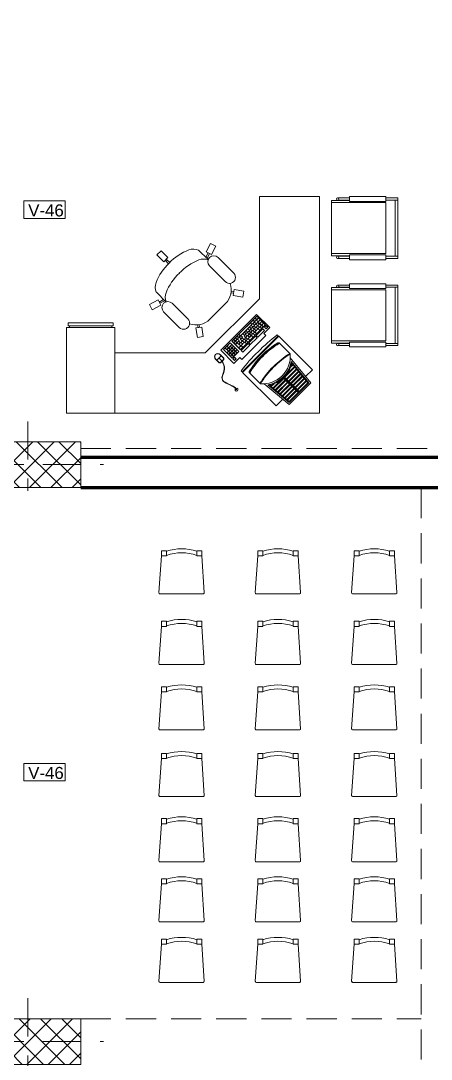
# Model space of a CAD drawing. Header units: inches. Extents: x 140 to 978, y -82 to 38.
# Drawn here: x 770.27 to 773.68, y 8.28 to 16.92 of the extents above; entities that cross this region are included whole.
import ezdxf

# ---------------------------------------------------------------- set-up
doc = ezdxf.new("R2010")
doc.units = ezdxf.units.IN
doc.header["$MEASUREMENT"] = 0
doc.linetypes.add('DASHDOT2', pattern=[12.7, 6.35, -3.175, 0, -3.175])
doc.linetypes.add('DASHED2', pattern=[0.375, 0.25, -0.125])
doc.layers.get('0').update_dxf_attribs({"lineweight": 0})
for name, color, linetype, lineweight in [('UNSAAC-COLUMNA', 24, 'Continuous', 0), ('UNSAAC-COTA', 48, 'Continuous', 0), ('UNSAAC-EJE COLUMNA', 22, 'DASHDOT2', 0), ('UNSAAC-FACHADA(2DO PLANO)', 7, 'Continuous', 30), ('UNSAAC-MUEBLE', 254, 'Continuous', 0), ('UNSAAC-MUROS', 7, 'Continuous', 70), ('UNSAAC-PROYECCIONES', 38, 'DASHED2', 0), ('UNSAAC-TEXTOS', 250, 'Continuous', 0), ('UNSAAC-TEXTURAS', 250, 'Continuous', 0)]:
    doc.layers.add(name, color=color, linetype=linetype, lineweight=lineweight)
doc.styles.add('narrow', font='')
doc.styles.get("Standard").update_dxf_attribs({"font": 'arial.ttf'})
doc.styles.get('narrow').set_extended_font_data('Arial Narrow', italic=True)
doc.dimstyles.new('1EN75', dxfattribs={"dimtxt": 0.15, "dimasz": 0.06, "dimexe": 0.1, "dimexo": 0.15, "dimgap": 0.025, "dimtad": 1, "dimzin": 1, "dimdsep": 46, "dimtxsty": 'narrow', "dimblk": 'DOT', "dimcen": 0.1, "dimclrd": 256, "dimclre": 256, "dimclrt": 256, "dimaunit": 1, "dimadec": 3, "dimazin": 0, "dimtfac": 1, "dimtmove": 2, "dimatfit": 3, "dimldrblk": 'ARCHTICK', "dimfxl": 0.3, "dimfxlon": 1, "dimtolj": 1, "dimtzin": 0, "dimlwd": 0, "dimlwe": 0, "dimarcsym": 0})

# ---------------------------------------------------------------- blocks, each defined once
blk = doc.blocks.new('cs1')
at = {"layer": 'UNSAAC-TEXTURAS'}
h = blk.add_hatch(dxfattribs=at)
h.set_pattern_fill('ANSI37', color=256)
h.paths.add_polyline_path([(850.0083, 169.826), (850.1983, 169.826), (850.1983, 170.266), (850.0083, 170.266)])
h.paths.add_polyline_path([(850.1983, 169.826), (850.3883, 169.826), (850.3883, 170.266), (850.1983, 170.266)])
h.paths.add_polyline_path([(850.3883, 169.826), (850.1983, 169.826), (850.1983, 169.386), (850.3883, 169.386)])
h.paths.add_polyline_path([(850.1983, 169.826), (850.0083, 169.826), (850.0083, 169.386), (850.1983, 169.386)])
at = {"layer": 'UNSAAC-COLUMNA'}
blk.add_lwpolyline([(850.3883, 169.386), (850.3883, 170.266), (850.0083, 170.266), (850.0083, 169.386)], close=True, dxfattribs=at)
at = {"layer": 'UNSAAC-EJE COLUMNA', "ltscale": 0.05}
for p, q in [((850.1983, 170.436), (850.1983, 169.196)), ((850.5583, 169.826), (849.8283, 169.826))]:
    blk.add_line(p, q, dxfattribs=at)
blk = doc.blocks.new('A$C38507331')
at = {"layer": 'UNSAAC-PROYECCIONES'}
for p, q in [((-29.2668, 25.6073), (-20.986, 25.6073)), ((-29.2668, 25.2824), (-20.986, 25.2824)), ((-26.441, 14.9019), (-26.441, 25.2824)), ((-29.2668, 20.8661), (-26.441, 20.8661))]:
    blk.add_line(p, q, dxfattribs=at)
at = {"layer": 'UNSAAC-TEXTURAS', "rotation": 90}
for p in [(140.1192, -824.726), (140.1192, -829.5222)]:
    blk.add_blockref('cs1', p, dxfattribs=at)
blk = doc.blocks.new('A$C4BD35AAB')
at = {"layer": 'UNSAAC-MUEBLE'}
h = blk.add_hatch(dxfattribs=at)
h.set_pattern_fill('PLAST', color=256, scale=0.1, angle=135, style=0)
edge = h.paths.add_edge_path()
edge.add_line((-0.1786, 1.93), (-0.2522, 2.0036))
edge.add_line((-0.2522, 2.0036), (-0.4155, 1.8685))
edge.add_ellipse((-0.4725, 1.6275), major_axis=(0.1751, -0.1751), ratio=1, start_angle=91.40639, end_angle=121.69239, ccw=False)
edge.add_line((-0.3018, 1.8068), (-0.1786, 1.93))
h = blk.add_hatch(dxfattribs=at)
h.set_pattern_fill('PLAST', color=256, scale=0.1, angle=135, style=0)
edge = h.paths.add_edge_path()
edge.add_line((-0.17, 1.9214), (-0.0964, 1.8478))
edge.add_line((-0.0964, 1.8478), (-0.2315, 1.6845))
edge.add_ellipse((-0.4725, 1.6275), major_axis=(0.1751, -0.1751), ratio=1, start_angle=58.30761, end_angle=88.59361)
edge.add_line((-0.2932, 1.7982), (-0.17, 1.9214))
for p, q in [((-1.7889, 2.65), (-1.7889, 2.75)), ((-1.7707, 2.75), (-1.7889, 2.75)), ((-1.7707, 2.75), (-1.3043, 2.75)), ((-1.7707, 2.7289), (-1.7707, 2.75)), ((-1.3043, 2.7289), (-1.7707, 2.7289)), ((-1.7707, 2.7289), (-1.7707, 2.65)), ((-1.3043, 2.7289), (-1.3043, 2.75)), ((-1.3043, 2.75), (-1.2861, 2.75)), ((-1.3043, 2.7289), (-1.3043, 2.65)), ((-1.2861, 2.65), (-1.2861, 2.75)), ((-1.0639, 2.65), (-1.0639, 2.75)), ((-1.0457, 2.75), (-1.0639, 2.75)), ((-1.0457, 2.75), (-0.5793, 2.75)), ((-1.0457, 2.7289), (-1.0457, 2.75)), ((-0.5793, 2.7289), (-1.0457, 2.7289)), ((-1.0457, 2.7289), (-1.0457, 2.65)), ((-0.5793, 2.7289), (-0.5793, 2.75)), ((-0.5793, 2.75), (-0.5611, 2.75)), ((-0.5793, 2.7289), (-0.5793, 2.65)), ((-0.5611, 2.65), (-0.5611, 2.75)), ((-1.7596, 2.65), (-1.8, 2.65)), ((-1.8, 2.65), (-1.8, 2.35)), ((-1.7596, 2.35), (-1.7596, 2.65)), ((-1.3255, 2.65), (-1.7495, 2.65)), ((-1.7495, 2.65), (-1.7495, 2.2)), ((-1.3255, 2.2), (-1.3255, 2.65)), ((-1.275, 2.65), (-1.3154, 2.65)), ((-1.3154, 2.65), (-1.3154, 2.35)), ((-1.275, 2.35), (-1.275, 2.65)), ((-1.0346, 2.65), (-1.075, 2.65)), ((-1.075, 2.65), (-1.075, 2.35)), ((-1.0346, 2.35), (-1.0346, 2.65)), ((-0.6005, 2.65), (-1.0245, 2.65)), ((-1.0245, 2.65), (-1.0245, 2.2)), ((-0.6005, 2.2), (-0.6005, 2.65)), ((-0.55, 2.65), (-0.5904, 2.65)), ((-0.5904, 2.65), (-0.5904, 2.35)), ((-0.55, 2.35), (-0.55, 2.65)), ((-1.8, 2.35), (-1.7596, 2.35)), ((-1.7889, 2.2524), (-1.7889, 2.35)), ((-1.7707, 2.2524), (-1.7707, 2.35)), ((-1.7687, 2.2), (-1.7687, 2.35)), ((-1.3154, 2.35), (-1.275, 2.35)), ((-1.3063, 2.2), (-1.3063, 2.35)), ((-1.3043, 2.2524), (-1.3043, 2.35)), ((-1.2861, 2.2524), (-1.2861, 2.35)), ((-1.075, 2.35), (-1.0346, 2.35)), ((-1.0639, 2.2524), (-1.0639, 2.35)), ((-1.0457, 2.2524), (-1.0457, 2.35)), ((-1.0437, 2.2), (-1.0437, 2.35)), ((-0.5904, 2.35), (-0.55, 2.35)), ((-0.5813, 2.2), (-0.5813, 2.35)), ((-0.5793, 2.2524), (-0.5793, 2.35)), ((-0.5611, 2.2524), (-0.5611, 2.35)), ((-1.7687, 2.2), (-1.7495, 2.2)), ((-1.7495, 2.2), (-1.3255, 2.2)), ((-1.3255, 2.2), (-1.3063, 2.2)), ((-1.0437, 2.2), (-1.0245, 2.2)), ((-1.0245, 2.2), (-0.6005, 2.2)), ((-0.6005, 2.2), (-0.5813, 2.2)), ((-0.251, 2.0282), (-0.4586, 1.8565)), ((-0.0718, 1.849), (-0.251, 2.0282)), ((-0.1786, 1.93), (-0.3018, 1.8068)), ((-0.17, 1.93), (-0.3017, 1.7983)), ((-0.17, 1.9214), (-0.2932, 1.7982)), ((-0.4914, 1.8561), (-0.584, 1.7635)), ((-0.0718, 1.849), (-0.2435, 1.6414)), ((-0.584, 1.7635), (-0.584, 1.7529)), ((-0.7106, 1.6864), (-0.8205, 1.5765)), ((-0.8051, 1.5791), (-0.7338, 1.6504)), ((-0.7338, 1.649), (-0.7472, 1.6357)), ((-0.7338, 1.6504), (-0.5273, 1.444)), ((-0.7183, 1.6335), (-0.7338, 1.649)), ((-0.7277, 1.6565), (-0.7142, 1.6701)), ((-0.7136, 1.6424), (-0.7277, 1.6565)), ((-0.7142, 1.6686), (-0.7263, 1.6565)), ((-0.7263, 1.6565), (-0.7136, 1.6438)), ((-0.7142, 1.6701), (-0.7001, 1.6559)), ((-0.7015, 1.6559), (-0.7142, 1.6686)), ((-0.7136, 1.6438), (-0.7015, 1.6559)), ((-0.7001, 1.6559), (-0.7136, 1.6424)), ((-0.6625, 1.6383), (-0.7106, 1.6864)), ((-0.7009, 1.6297), (-0.6873, 1.6432)), ((-0.6873, 1.6432), (-0.6308, 1.5866)), ((-0.6463, 1.6545), (-0.6625, 1.6383)), ((-0.4455, 1.4537), (-0.6463, 1.6545)), ((-0.5235, 1.2795), (-0.8205, 1.5765)), ((-0.5987, 1.3727), (-0.8051, 1.5791)), ((-0.791, 1.5919), (-0.8037, 1.5791)), ((-0.8037, 1.5791), (-0.791, 1.5664)), ((-0.7783, 1.5791), (-0.791, 1.5919)), ((-0.791, 1.5664), (-0.7783, 1.5791)), ((-0.7768, 1.606), (-0.7896, 1.5933)), ((-0.7896, 1.5933), (-0.7726, 1.5763)), ((-0.7768, 1.5777), (-0.7896, 1.565)), ((-0.7896, 1.565), (-0.774, 1.5494)), ((-0.7599, 1.589), (-0.7768, 1.606)), ((-0.7613, 1.5622), (-0.7768, 1.5777)), ((-0.7627, 1.6201), (-0.7754, 1.6074)), ((-0.7754, 1.6074), (-0.7542, 1.5862)), ((-0.774, 1.5494), (-0.7613, 1.5622)), ((-0.7726, 1.5763), (-0.7599, 1.589)), ((-0.7599, 1.5607), (-0.7726, 1.548)), ((-0.7415, 1.5989), (-0.7627, 1.6201)), ((-0.7486, 1.6342), (-0.7613, 1.6216)), ((-0.7613, 1.6216), (-0.7429, 1.6032)), ((-0.6425, 1.4434), (-0.7599, 1.5607)), ((-0.7443, 1.5735), (-0.757, 1.5607)), ((-0.757, 1.5607), (-0.7443, 1.548)), ((-0.7542, 1.5862), (-0.7415, 1.5989)), ((-0.7401, 1.5975), (-0.7528, 1.5848)), ((-0.7528, 1.5848), (-0.7401, 1.5721)), ((-0.7302, 1.6158), (-0.7486, 1.6342)), ((-0.7472, 1.6357), (-0.7316, 1.6201)), ((-0.7316, 1.5607), (-0.7443, 1.5735)), ((-0.7443, 1.548), (-0.7316, 1.5607)), ((-0.7302, 1.6158), (-0.7429, 1.6032)), ((-0.7274, 1.5848), (-0.7401, 1.5975)), ((-0.7401, 1.5721), (-0.7274, 1.5848)), ((-0.7316, 1.6201), (-0.7183, 1.6335)), ((-0.7302, 1.6187), (-0.7168, 1.6321)), ((-0.7302, 1.6187), (-0.7175, 1.606)), ((-0.7147, 1.6003), (-0.7273, 1.5876)), ((-0.7273, 1.5876), (-0.7146, 1.5749)), ((-0.7118, 1.5692), (-0.7245, 1.5565)), ((-0.7245, 1.5565), (-0.7118, 1.5438)), ((-0.7175, 1.606), (-0.7041, 1.6193)), ((-0.7041, 1.6193), (-0.7168, 1.6321)), ((-0.7019, 1.5876), (-0.7147, 1.6003)), ((-0.7019, 1.5876), (-0.7146, 1.5749)), ((-0.6991, 1.5565), (-0.7118, 1.5692)), ((-0.7118, 1.5438), (-0.6991, 1.5565)), ((-0.7019, 1.5904), (-0.6886, 1.6038)), ((-0.7019, 1.5904), (-0.6892, 1.5777)), ((-0.6443, 1.5731), (-0.7009, 1.6297)), ((-0.6864, 1.572), (-0.6991, 1.5593)), ((-0.6991, 1.5593), (-0.6863, 1.5466)), ((-0.6878, 1.5763), (-0.6751, 1.5635)), ((-0.6737, 1.5593), (-0.6864, 1.572)), ((-0.6737, 1.5593), (-0.6863, 1.5466)), ((-0.6751, 1.5635), (-0.6617, 1.5769)), ((-0.6736, 1.5621), (-0.6603, 1.5755)), ((-0.6736, 1.5621), (-0.6609, 1.5494)), ((-0.6609, 1.5494), (-0.6475, 1.5628)), ((-0.6475, 1.5628), (-0.6603, 1.5755)), ((-0.6308, 1.5866), (-0.6443, 1.5731)), ((-0.5828, 1.5116), (-0.6393, 1.5681)), ((-0.6258, 1.5817), (-0.5692, 1.5251)), ((-0.3365, 1.516), (-0.2439, 1.6086)), ((-1.0266, 1.3917), (-1.014, 1.4707)), ((-1.014, 1.4707), (-0.9647, 1.4629)), ((-0.7726, 1.548), (-0.6552, 1.4306)), ((-0.75, 1.5254), (-0.7372, 1.5381)), ((-0.716, 1.5452), (-0.7288, 1.5325)), ((-0.7288, 1.5325), (-0.716, 1.5197)), ((-0.7033, 1.5325), (-0.716, 1.5452)), ((-0.716, 1.5197), (-0.7033, 1.5325)), ((-0.7019, 1.531), (-0.7146, 1.5183)), ((-0.7146, 1.5183), (-0.7019, 1.5056)), ((-0.6892, 1.5183), (-0.7019, 1.531)), ((-0.7019, 1.5056), (-0.6892, 1.5183)), ((-0.6835, 1.5409), (-0.6962, 1.5282)), ((-0.6962, 1.5282), (-0.6835, 1.5155)), ((-0.6736, 1.5028), (-0.6863, 1.49)), ((-0.6863, 1.49), (-0.6736, 1.4773)), ((-0.6708, 1.5282), (-0.6835, 1.5409)), ((-0.6835, 1.5155), (-0.6708, 1.5282)), ((-0.6694, 1.5268), (-0.6821, 1.5141)), ((-0.6821, 1.5141), (-0.6694, 1.5013)), ((-0.6609, 1.49), (-0.6736, 1.5028)), ((-0.6736, 1.4773), (-0.6609, 1.49)), ((-0.6595, 1.4886), (-0.6722, 1.4759)), ((-0.6722, 1.4759), (-0.6595, 1.4632)), ((-0.6581, 1.5437), (-0.6708, 1.531)), ((-0.6708, 1.531), (-0.6581, 1.5183)), ((-0.6567, 1.514), (-0.6694, 1.5268)), ((-0.6694, 1.5013), (-0.6567, 1.514)), ((-0.6467, 1.4759), (-0.6595, 1.4886)), ((-0.6595, 1.4632), (-0.6467, 1.4759)), ((-0.6454, 1.531), (-0.6581, 1.5437)), ((-0.6454, 1.531), (-0.6581, 1.5183)), ((-0.644, 1.5296), (-0.6566, 1.5169)), ((-0.6566, 1.5169), (-0.6439, 1.5042)), ((-0.6411, 1.4985), (-0.6538, 1.4858)), ((-0.6538, 1.4858), (-0.6411, 1.4731)), ((-0.6454, 1.5338), (-0.632, 1.5472)), ((-0.6454, 1.5338), (-0.6326, 1.5211)), ((-0.6312, 1.5169), (-0.644, 1.5296)), ((-0.6312, 1.5169), (-0.6439, 1.5042)), ((-0.6284, 1.4858), (-0.6411, 1.4985)), ((-0.6411, 1.4731), (-0.6284, 1.4858)), ((-0.6312, 1.5197), (-0.6185, 1.507)), ((-0.6157, 1.5013), (-0.6284, 1.4886)), ((-0.6284, 1.4886), (-0.6156, 1.4759)), ((-0.6128, 1.4702), (-0.6255, 1.4575)), ((-0.6185, 1.507), (-0.6051, 1.5203)), ((-0.6029, 1.4886), (-0.6157, 1.5013)), ((-0.6029, 1.4886), (-0.6156, 1.4759)), ((-0.6001, 1.4575), (-0.6128, 1.4702)), ((-0.5896, 1.5048), (-0.6029, 1.4914)), ((-0.6029, 1.4914), (-0.5902, 1.4787)), ((-0.5874, 1.473), (-0.6001, 1.4603)), ((-0.5902, 1.4787), (-0.5768, 1.4921)), ((-0.5768, 1.4921), (-0.5896, 1.5048)), ((-0.5747, 1.4603), (-0.5874, 1.473)), ((-0.5212, 1.4501), (-0.5778, 1.5066)), ((-0.5643, 1.5201), (-0.5077, 1.4636)), ((-0.3365, 1.516), (-0.3471, 1.516)), ((-1.1639, 1.3874), (-1.2938, 1.2575)), ((-1.0266, 1.3917), (-0.9772, 1.3839)), ((-1.0117, 1.3662), (-1.0078, 1.3888)), ((-0.9992, 1.3647), (-0.9959, 1.3869)), ((-0.9772, 1.3839), (-0.9647, 1.4629)), ((-0.6552, 1.4306), (-0.6425, 1.4434)), ((-0.6411, 1.4419), (-0.6538, 1.4292)), ((-0.6538, 1.4292), (-0.6411, 1.4165)), ((-0.6312, 1.4603), (-0.6439, 1.4476)), ((-0.6439, 1.4476), (-0.6312, 1.4349)), ((-0.6284, 1.4292), (-0.6411, 1.4419)), ((-0.6411, 1.4165), (-0.6284, 1.4292)), ((-0.6269, 1.4278), (-0.6397, 1.4151)), ((-0.6397, 1.4151), (-0.6269, 1.4023)), ((-0.6185, 1.4476), (-0.6312, 1.4603)), ((-0.6312, 1.4349), (-0.6185, 1.4476)), ((-0.6142, 1.4151), (-0.6269, 1.4278)), ((-0.6269, 1.4023), (-0.6142, 1.4151)), ((-0.6255, 1.4575), (-0.6128, 1.4448)), ((-0.6128, 1.4137), (-0.6255, 1.4009)), ((-0.6255, 1.4009), (-0.6128, 1.3882)), ((-0.6029, 1.432), (-0.6156, 1.4193)), ((-0.6156, 1.4193), (-0.5987, 1.4023)), ((-0.6128, 1.4448), (-0.6001, 1.4575)), ((-0.6001, 1.4009), (-0.6128, 1.4137)), ((-0.6128, 1.3882), (-0.6001, 1.4009)), ((-0.5987, 1.3995), (-0.6114, 1.3868)), ((-0.6114, 1.3868), (-0.5987, 1.3741)), ((-0.5859, 1.4151), (-0.6029, 1.432)), ((-0.6001, 1.4603), (-0.5873, 1.4476)), ((-0.5273, 1.444), (-0.5987, 1.3727)), ((-0.5987, 1.4023), (-0.5859, 1.4151)), ((-0.5859, 1.3868), (-0.5987, 1.3995)), ((-0.5987, 1.3741), (-0.5859, 1.3868)), ((-0.5845, 1.4419), (-0.5972, 1.4292)), ((-0.5972, 1.4292), (-0.5845, 1.4165)), ((-0.5845, 1.4137), (-0.5972, 1.4009)), ((-0.5972, 1.4009), (-0.5845, 1.3882)), ((-0.5747, 1.4603), (-0.5873, 1.4476)), ((-0.5718, 1.4292), (-0.5845, 1.4419)), ((-0.5845, 1.3585), (-0.5132, 1.4298)), ((-0.5845, 1.4165), (-0.5718, 1.4292)), ((-0.5718, 1.4009), (-0.5845, 1.4137)), ((-0.5845, 1.3882), (-0.5718, 1.4009)), ((-0.569, 1.4292), (-0.5831, 1.4151)), ((-0.5831, 1.4151), (-0.5704, 1.4023)), ((-0.5747, 1.4631), (-0.5619, 1.4504)), ((-0.5592, 1.4447), (-0.5718, 1.432)), ((-0.5718, 1.432), (-0.569, 1.4292)), ((-0.5704, 1.4023), (-0.5436, 1.4291)), ((-0.5562, 1.3854), (-0.569, 1.3727)), ((-0.5619, 1.4504), (-0.5485, 1.4638)), ((-0.5471, 1.4624), (-0.5605, 1.449)), ((-0.5605, 1.449), (-0.5421, 1.4306)), ((-0.5436, 1.4291), (-0.5592, 1.4447)), ((-0.5435, 1.3727), (-0.5562, 1.3854)), ((-0.5421, 1.3995), (-0.5548, 1.3868)), ((-0.5548, 1.3868), (-0.5421, 1.3741)), ((-0.5287, 1.444), (-0.5471, 1.4624)), ((-0.5421, 1.4306), (-0.5287, 1.444)), ((-0.5294, 1.3868), (-0.5421, 1.3995)), ((-0.5421, 1.3741), (-0.5294, 1.3868)), ((-0.528, 1.4136), (-0.5407, 1.4009)), ((-0.5407, 1.4009), (-0.5279, 1.3882)), ((-0.528, 1.3853), (-0.5407, 1.3727)), ((-0.5153, 1.4009), (-0.528, 1.4136)), ((-0.5152, 1.3726), (-0.528, 1.3853)), ((-0.5279, 1.3882), (-0.5153, 1.4009)), ((-0.5132, 1.4284), (-0.5266, 1.415)), ((-0.5266, 1.415), (-0.5138, 1.4023)), ((-0.5139, 1.3995), (-0.5265, 1.3868)), ((-0.5265, 1.3868), (-0.5138, 1.3741)), ((-0.5235, 1.2795), (-0.4136, 1.3894)), ((-0.5077, 1.4636), (-0.5212, 1.4501)), ((-0.5011, 1.3867), (-0.5139, 1.3995)), ((-0.5138, 1.4023), (-0.5005, 1.4157)), ((-0.5138, 1.3741), (-0.5011, 1.3867)), ((-0.5132, 1.4298), (-0.4566, 1.3733)), ((-0.5005, 1.4157), (-0.5132, 1.4284)), ((-0.4991, 1.4143), (-0.5124, 1.4009)), ((-0.5124, 1.4009), (-0.4997, 1.3882)), ((-0.4997, 1.3853), (-0.5124, 1.3727)), ((-0.4997, 1.3882), (-0.4863, 1.4015)), ((-0.487, 1.3726), (-0.4997, 1.3853)), ((-0.4863, 1.4015), (-0.4991, 1.4143)), ((-0.4849, 1.4001), (-0.4983, 1.3868)), ((-0.4983, 1.3868), (-0.4856, 1.374)), ((-0.4856, 1.374), (-0.4722, 1.3874)), ((-0.4722, 1.3874), (-0.4849, 1.4001)), ((-0.4708, 1.386), (-0.4841, 1.3726)), ((-0.458, 1.3733), (-0.4708, 1.386)), ((-0.4647, 1.3935), (-0.4512, 1.407)), ((-0.4505, 1.3794), (-0.4647, 1.3935)), ((-0.4512, 1.4056), (-0.4633, 1.3935)), ((-0.4633, 1.3935), (-0.4505, 1.3808)), ((-0.4617, 1.4375), (-0.4455, 1.4537)), ((-0.4136, 1.3894), (-0.4617, 1.4375)), ((-0.4512, 1.407), (-0.437, 1.3929)), ((-0.4384, 1.3929), (-0.4512, 1.4056)), ((-0.437, 1.3929), (-0.4505, 1.3794)), ((-0.4505, 1.3808), (-0.4384, 1.3929)), ((-1.0931, 1.3167), (-1.2231, 1.1868)), ((-0.8453, 1.254), (-0.9107, 1.3194)), ((-0.5279, 1.3019), (-0.5845, 1.3585)), ((-0.5704, 1.3712), (-0.5831, 1.3585)), ((-0.5831, 1.3585), (-0.5562, 1.3316)), ((-0.5435, 1.3444), (-0.5704, 1.3712)), ((-0.569, 1.3727), (-0.5562, 1.3599)), ((-0.5562, 1.3599), (-0.5435, 1.3727)), ((-0.5562, 1.3316), (-0.5435, 1.3444)), ((-0.5421, 1.3712), (-0.5548, 1.3585)), ((-0.5548, 1.3585), (-0.5421, 1.3458)), ((-0.5421, 1.343), (-0.5548, 1.3302)), ((-0.5548, 1.3302), (-0.5421, 1.3175)), ((-0.5294, 1.3585), (-0.5421, 1.3712)), ((-0.5421, 1.3458), (-0.5294, 1.3585)), ((-0.5294, 1.3302), (-0.5421, 1.343)), ((-0.5421, 1.3175), (-0.5294, 1.3302)), ((-0.5407, 1.3727), (-0.5279, 1.3599)), ((-0.5279, 1.3571), (-0.5407, 1.3444)), ((-0.5407, 1.3444), (-0.5279, 1.3316)), ((-0.5138, 1.343), (-0.5407, 1.3161)), ((-0.5407, 1.3161), (-0.5279, 1.3034)), ((-0.4566, 1.3733), (-0.5279, 1.3019)), ((-0.5279, 1.3599), (-0.5152, 1.3726)), ((-0.5152, 1.3444), (-0.5279, 1.3571)), ((-0.5279, 1.3316), (-0.5152, 1.3444)), ((-0.5279, 1.3034), (-0.5011, 1.3302)), ((-0.5138, 1.3712), (-0.5265, 1.3585)), ((-0.5265, 1.3585), (-0.5138, 1.3458)), ((-0.5011, 1.3585), (-0.5138, 1.3712)), ((-0.5138, 1.3458), (-0.5011, 1.3585)), ((-0.5011, 1.3302), (-0.5138, 1.343)), ((-0.5124, 1.3727), (-0.4997, 1.3599)), ((-0.4997, 1.3571), (-0.5124, 1.3444)), ((-0.5124, 1.3444), (-0.4997, 1.3316)), ((-0.4997, 1.3599), (-0.487, 1.3726)), ((-0.487, 1.3443), (-0.4997, 1.3571)), ((-0.4997, 1.3316), (-0.487, 1.3443)), ((-0.4856, 1.3712), (-0.4982, 1.3585)), ((-0.4982, 1.3585), (-0.4855, 1.3458)), ((-0.4728, 1.3585), (-0.4856, 1.3712)), ((-0.4855, 1.3458), (-0.4728, 1.3585)), ((-0.4841, 1.3726), (-0.4714, 1.3599)), ((-0.4714, 1.3599), (-0.458, 1.3733)), ((-1.4112, 1.1954), (-1.3882, 1.2398)), ((-1.3172, 1.2031), (-1.3882, 1.2398)), ((-0.8453, 1.254), (-0.7799, 1.1886)), ((-0.4755, 1.2833), (-0.4401, 1.2479)), ((-0.433, 1.2903), (-0.4578, 1.2656)), ((-1.3401, 1.1587), (-1.4112, 1.1954)), ((-1.3546, 1.0953), (-1.2769, 1.1757)), ((-1.3401, 1.1587), (-1.3172, 1.2031)), ((-1.2959, 1.1561), (-1.3312, 1.1759)), ((-1.2855, 1.1668), (-1.3257, 1.1866)), ((-0.7155, 1.1222), (-0.6364, 1.1347)), ((-0.6286, 1.0853), (-0.6364, 1.1347)), ((-0.7347, 1.1002), (-0.7125, 1.1034)), ((-0.7332, 1.0877), (-0.7106, 1.0916)), ((-0.7076, 1.0728), (-0.7155, 1.1222)), ((-0.7076, 1.0728), (-0.6286, 1.0853)), ((-0.7826, 1.0062), (-0.9126, 0.8763)), ((-0.7119, 0.9355), (-0.8418, 0.8056)), ((-1.2937, 0.8411), (-1.3503, 0.7846)), ((-1.3149, 0.7492), (-1.3503, 0.7846)), ((-1.2583, 0.8058), (-1.3149, 0.7492)), ((-1.2583, 0.8058), (-1.2937, 0.8411)), ((-1.2521, 0.8566), (-1.2803, 0.8277)), ((-1.2421, 0.8467), (-1.2718, 0.8192)), ((-1.0041, 0.7448), (-0.9237, 0.8225)), ((-0.9433, 0.8035), (-0.9234, 0.7682)), ((-0.9407, 0.7592), (-0.8963, 0.7822)), ((-0.9326, 0.8138), (-0.9128, 0.7737)), ((-0.8963, 0.7822), (-0.8596, 0.7111)), ((-0.9407, 0.7592), (-0.904, 0.6882)), ((-0.904, 0.6882), (-0.8596, 0.7111))]:
    blk.add_line(p, q, dxfattribs=at)
for points in [[(-1.7697, 2.25), (-1.7727, 2.2571), (-1.7798, 2.26), (-1.7869, 2.2571), (-1.7899, 2.25), (-1.7869, 2.2429), (-1.7798, 2.24), (-1.7727, 2.2429)], [(-1.2851, 2.25), (-1.2881, 2.2571), (-1.2952, 2.26), (-1.3023, 2.2571), (-1.3053, 2.25), (-1.3023, 2.2429), (-1.2952, 2.24), (-1.2881, 2.2429)], [(-1.0447, 2.25), (-1.0477, 2.2571), (-1.0548, 2.26), (-1.0619, 2.2571), (-1.0649, 2.25), (-1.0619, 2.2429), (-1.0548, 2.24), (-1.0477, 2.2429)], [(-0.5601, 2.25), (-0.5631, 2.2571), (-0.5702, 2.26), (-0.5773, 2.2571), (-0.5803, 2.25), (-0.5773, 2.2429), (-0.5702, 2.24), (-0.5631, 2.2429)], [(-1.8, 2.1), (0, 2.1), (0, 0.4), (-0.5, 0.4), (-0.5, 1.15), (-0.95, 1.6), (-1.8, 1.6)], [(-0.6343, 1.7574), (-0.6387, 1.753), (-0.347, 1.4613), (-0.3426, 1.4657)], [(-0.7142, 1.6701), (-0.7001, 1.6559), (-0.7136, 1.6424), (-0.7277, 1.6565)], [(-0.6873, 1.6432), (-0.6308, 1.5866), (-0.6443, 1.5731), (-0.7009, 1.6297)], [(-0.6258, 1.5817), (-0.5692, 1.5251), (-0.5828, 1.5116), (-0.6393, 1.5681)], [(-0.5643, 1.5201), (-0.5077, 1.4636), (-0.5212, 1.4501), (-0.5778, 1.5066)], [(-0.4512, 1.407), (-0.4647, 1.3935), (-0.4505, 1.3794), (-0.437, 1.3929)], [(0, 0), (-0.7125, 0), (-0.7125, 0.4), (0, 0.4)]]:
    blk.add_lwpolyline(points, close=True, dxfattribs=at)
for points in [[(-0.3042, 1.9842), (-0.3603, 2.0402), (-0.6387, 1.7618), (-0.3382, 1.4613), (-0.0598, 1.7397), (-0.1158, 1.7958)], [(-0.7125, 0.375), (-0.725, 0.375), (-0.725, 0.3875), (-0.75, 0.3875), (-0.75, 0.0125), (-0.725, 0.0125), (-0.725, 0.025), (-0.7125, 0.025), (-0.725, 0.025), (-0.725, 0.375)]]:
    blk.add_lwpolyline(points, dxfattribs=at)
for points in [[(-0.0882, 1.8482), (-0.2349, 1.6709, 0.311933), (-0.4291, 1.8651), (-0.2518, 2.0118)], [(-0.3514, 1.448), (-0.3426, 1.4569), (-0.6431, 1.7574), (-0.652, 1.7486, 0.058824)], [(-0.4489, 1.2355), (-0.4224, 1.262, 0.414214), (-0.4224, 1.2833), (-0.4401, 1.3009, 0.414214), (-0.4613, 1.3009), (-0.4878, 1.2744, 0.414214), (-0.4878, 1.2355, 0.414214)], [(-0.4507, 1.2373), (-0.4242, 1.2638, 0.414214), (-0.4242, 1.2815), (-0.4419, 1.2992, 0.414214), (-0.4595, 1.2992), (-0.4861, 1.2727, 0.414214), (-0.4861, 1.2373), (-0.4861, 1.2373, 0.414214)]]:
    blk.add_lwpolyline(points, format="xyb", close=True, dxfattribs=at)
for points in [[(-0.3018, 1.8068, 0.132922), (-0.4155, 1.8685), (-0.2522, 2.0036), (-0.1786, 1.93)], [(-0.17, 1.9214), (-0.0964, 1.8478), (-0.2315, 1.6845, 0.132922), (-0.2932, 1.7982, 0.132922)]]:
    blk.add_lwpolyline(points, format="xyb", dxfattribs=at)
for centre, radius, start, end in [((0.1823, 2.2823), 0.8027, 212.40743, 237.59257), ((-0.4725, 1.6275), 0.2293, 355.26708, 94.73292), ((0.1823, 2.2823), 0.7972, 212.31962, 237.68038), ((0.7711, 2.8711), 1.8125, 218.26708, 231.73292), ((0.027, 2.127), 0.7109, 210.74997, 239.25003), ((0.027, 2.127), 0.7164, 211.47738, 238.52262), ((0.027, 2.127), 0.7055, 210.63714, 239.36286), ((-1.1285, 1.3521), 0.05, 315, 135), ((-0.1947, 1.4104), 0.0125, 220.23316, 208.67219), ((-0.1947, 1.4104), 0.00125, 298.185, 117.83821), ((-1.025, 1.2052), 0.1615, 45, 109.45997), ((-1.2584, 1.2222), 0.05, 135, 315), ((-1.1775, 1.1359), 0.1028, 158.07023, 201.33232), ((-0.8942, 1.0744), 0.1615, 340.54003, 45), ((-1.2612, 1.0522), 0.1028, 155.23695, 201.33232), ((-0.8631, 1.2567), 0.4397, 201.0946, 226.94474), ((-0.9468, 1.173), 0.4397, 201.0946, 226.94474), ((-0.7473, 0.9709), 0.05, 315, 135), ((-0.8426, 1.2363), 0.4397, 223.05526, 248.9054), ((-0.8772, 0.841), 0.05, 135, 315), ((-0.9263, 1.1526), 0.4397, 223.05526, 248.9054), ((-0.9635, 0.9219), 0.1028, 248.66768, 291.92977), ((-1.0472, 0.8381), 0.1028, 248.66768, 294.76305)]:
    blk.add_arc(centre, radius, start, end, dxfattribs=at)
for points, knots in [([(-0.4322, 1.2931), (-0.4109, 1.3032), (-0.391, 1.3125), (-0.3434, 1.3099), (-0.3151, 1.2928), (-0.2776, 1.2915), (-0.2658, 1.298), (-0.246, 1.3338), (-0.2375, 1.36), (-0.2167, 1.394), (-0.2074, 1.405), (-0.1953, 1.4115)], [0.0013459, 0.0013459, 0.0013459, 0.0013459, 0.0647907, 0.0647907, 0.1377245, 0.1377245, 0.1829994, 0.1829994, 0.2282742, 0.2282742, 0.255035, 0.255035, 0.255035, 0.255035]), ([(-0.4303, 1.2912), (-0.41, 1.3009), (-0.3899, 1.3103), (-0.3446, 1.307), (-0.3182, 1.2918), (-0.2799, 1.2883), (-0.2662, 1.2938), (-0.2456, 1.3279), (-0.2373, 1.3536), (-0.217, 1.3897), (-0.2072, 1.4023), (-0.1941, 1.4093)], [0.0004291, 0.0004291, 0.0004291, 0.0004291, 0.0659933, 0.0659933, 0.1346539, 0.1346539, 0.1797392, 0.1797392, 0.2248245, 0.2248245, 0.255035, 0.255035, 0.255035, 0.255035])]:
    blk.add_open_spline(points, degree=3, knots=knots, dxfattribs=at)
blk = doc.blocks.new('_Dot')
at = {"color": 0, "linetype": 'ByBlock', "lineweight": -2}
blk.add_line((-0.5, 0), (-1, 0), dxfattribs=at)
at = {"color": 0, "linetype": 'ByBlock', "const_width": 0.5}
blk.add_lwpolyline([(-0.25, 0, 1), (0.25, 0, 1)], format="xyb", close=True, dxfattribs=at)
blk = doc.blocks.new('*D565')
at = {"layer": 'Defpoints', "color": 0, "transparency": 16777216}
for p in [(764.4819, 22.4692), (771.4261, 22.4692), (772.5969, -11.5008)]:
    blk.add_point(p, dxfattribs=at)
at = {"layer": 'UNSAAC-COTA', "lineweight": 0, "transparency": 16777216}
for p, q in [((764.7819, 22.4692), (764.3819, 22.4692)), ((764.4819, -11.4408), (764.4819, 22.4092)), ((764.7819, -11.5008), (764.3819, -11.5008))]:
    blk.add_line(p, q, dxfattribs=at)
at = {"layer": 'UNSAAC-COTA', "lineweight": 0, "transparency": 16777216, "xscale": 0.06, "yscale": 0.06, "zscale": 0.06}
for p, rotation in [((764.4819, 22.4692), 90), ((764.4819, -11.5008), 270)]:
    blk.add_blockref('_Dot', p, dxfattribs=dict(at, rotation=rotation))
at = {"layer": 'UNSAAC-COTA', "transparency": 16777216, "insert": (764.3803, 5.4842), "char_height": 0.15, "attachment_point": 5, "rotation": 90, "style": 'narrow'}
blk.add_mtext('\\A1;33.97', dxfattribs=at)
blk = doc.blocks.new('_ArchTick')
at = {"layer": 'UNSAAC-FACHADA(2DO PLANO)', "color": 0, "const_width": 0.15}
blk.add_lwpolyline([(-0.5, -0.5), (0.5, 0.5)], dxfattribs=at)
blk = doc.blocks.new('A$C455856FE')
at = {"layer": 'UNSAAC-MUEBLE'}
blk.add_lwpolyline([(0.3164, -0.1678), (0.0101, -0.1882, -0.433848), (0, -0.1788), (0, 0.1788, -0.433848), (0.0101, 0.1882), (0.3164, 0.1678)], format="xyb", dxfattribs=at)
for points in [[(0.3164, 0.1678), (0.3589, 0.1678), (0.3589, 0.1253), (0.3164, 0.1253)], [(0.3164, -0.1678), (0.3589, -0.1678), (0.3589, -0.1253), (0.3164, -0.1253)]]:
    blk.add_lwpolyline(points, close=True, dxfattribs=at)
for radius, start, end in [(0.3778, 340.63003, 19.36997), (0.4108, 342.24299, 17.75701)]:
    blk.add_arc((-0.0364, 0), radius, start, end, dxfattribs=at)

msp = doc.modelspace()

# ---------------------------------------------------------------- linework, layer by layer
at = {"layer": 'UNSAAC-MUROS'}
for p, q in [((776.9019, 13.2854), (770.7711, 13.2854)), ((770.7711, 13.0354), (777.0319, 13.0354))]:
    msp.add_line(p, q, dxfattribs=at)
at = {"layer": 'UNSAAC-TEXTOS'}
for points in [[(770.299, 15.4186), (770.6426, 15.4186), (770.6426, 15.2725), (770.299, 15.2725)], [(770.299, 10.7416), (770.6426, 10.7416), (770.6426, 10.5956), (770.299, 10.5956)]]:
    msp.add_lwpolyline(points, close=True, dxfattribs=at)

# ---------------------------------------------------------------- block references
at = {"layer": 'UNSAAC-MUEBLE'}
msp.add_blockref('A$C38507331', (800.0379, -12.247), dxfattribs=at)
at = {"layer": 'UNSAAC-MUEBLE', "rotation": 270}
msp.add_blockref('A$C4BD35AAB', (770.6539, 13.6541), dxfattribs=at)
at = {"layer": 'UNSAAC-MUEBLE', "xscale": -1, "rotation": 270}
for p in [(771.6087, 12.1513), (772.4087, 12.1513), (773.2087, 12.1513), (771.6087, 11.5644), (772.4087, 11.5644), (773.2087, 11.5644), (771.6087, 11.0194), (772.4087, 11.0194), (773.2087, 11.0194), (771.6087, 10.4654), (772.4087, 10.4654), (773.2087, 10.4654), (771.6087, 9.9236), (772.4087, 9.9236), (773.2087, 9.9236), (771.6087, 9.4241), (772.4087, 9.4241), (773.2087, 9.4241), (771.6087, 8.921), (772.4087, 8.921), (773.2087, 8.921)]:
    msp.add_blockref('A$C455856FE', p, dxfattribs=at)

# ---------------------------------------------------------------- texts
at = {"layer": 'UNSAAC-TEXTOS', "char_height": 0.1, "attachment_point": 1}
for insert in [(770.3349, 15.3893), (770.3349, 10.7123)]:
    msp.add_mtext_dynamic_manual_height_columns('{\\f@Arial Unicode MS|b0|i0|c0|p34;V-}46', width=0.2, gutter_width=1, heights=[0], dxfattribs=dict(at, insert=insert))

# ---------------------------------------------------------------- dimensions: what is measured, and where the dimension line sits
at = {"layer": 'UNSAAC-COTA'}
dim = msp.add_linear_dim(base=(764.4819, 22.4692), p1=(772.5969, -11.5008), p2=(771.4261, 22.4692), angle=90, dimstyle='1EN75', dxfattribs=at)
dim.commit()
dim.dimension.update_dxf_attribs({"geometry": '*D565', "text_midpoint": (764.3803, 5.4842)})

doc.saveas('drawing.dxf')
